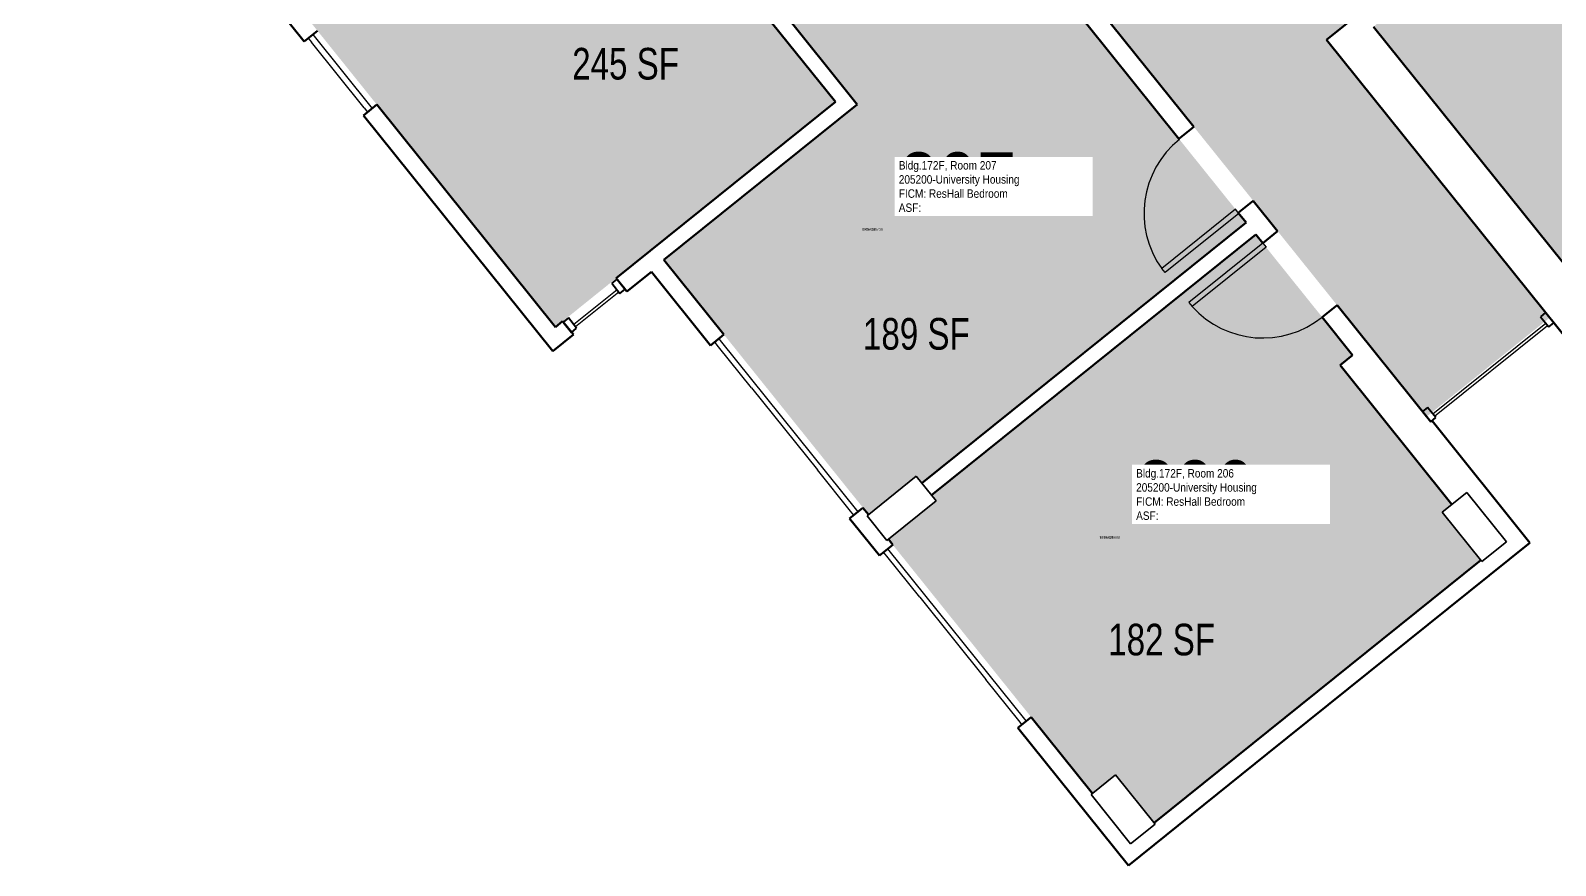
# Model space of a CAD drawing. Header units: inches. Extents: x 69234257 to 69236626, y 27656183 to 27658523.
# Drawn here: x 69235514 to 69236093, y 27656183 to 27656500 of the extents above; entities that cross this region are included whole.
import ezdxf
from ezdxf.enums import TextEntityAlignment as Align

# ---------------------------------------------------------------- set-up
doc = ezdxf.new("R2010")
doc.units = ezdxf.units.IN
doc.header["$LTSCALE"] = 100
doc.header["$MEASUREMENT"] = 0
for name, color, linetype in [('A-COLS', 5, 'CONTINUOUS'), ('A-DOOR', 2, 'CONTINUOUS'), ('A-GLAZ', 1, 'CONTINUOUS'), ('A-IDEN-RNUM', 7, 'CONTINUOUS'), ('A-IDEN-SNUM', 4, 'CONTINUOUS'), ('A-IDEN-VNUM', 4, 'CONTINUOUS'), ('A-WALL', 5, 'CONTINUOUS'), ('AREA-TEXT', 3, 'CONTINUOUS'), ('Rooms-Category-Color', 7, 'CONTINUOUS'), ('Rooms-College-Color', 7, 'CONTINUOUS'), ('Rooms-Department-Color', 7, 'CONTINUOUS'), ('Rooms-Division-Color', 7, 'CONTINUOUS'), ('Rooms-Information', 7, 'CONTINUOUS')]:
    doc.layers.add(name, color=color, linetype=linetype)
doc.styles.add('CP_AREA', font='arial.ttf', dxfattribs={"height": 15})
doc.styles.add('CP_ROOMSNUMBER', font='arial.ttf', dxfattribs={"height": 1})
doc.styles.add('CP_ROOMVNUMBER', font='arial.ttf', dxfattribs={"width": 0.85, "height": 0.075})

msp = doc.modelspace()

# ---------------------------------------------------------------- hatches: boundary and pattern name
at = {"layer": 'Rooms-Category-Color', "true_color": 0xadadad}
msp.add_hatch(color=253, dxfattribs=at).paths.add_polyline_path([(69236043.95, 27656353.72), (69236090.67, 27656391.26), (69236005.96, 27656496.7), (69236017.41, 27656505.89), (69236246.84, 27656690.23), (69236258.29, 27656699.43), (69236343, 27656594), (69236387.68, 27656629.9), (69236389.77, 27656631.58), (69236372.31, 27656653.31), (69236366.84, 27656660.13), (69236327.77, 27656708.76), (69236325.1, 27656712.07), (69236325.07, 27656712.12), (69236230.57, 27656829.73), (69236132.15, 27656952.22), (69236034.52, 27657073.73), (69235969.07, 27657155.2), (69235922.29, 27657117.62), (69235925.68, 27657113.4), (69235968.17, 27657060.52), (69235970.15, 27657058.06), (69236102.97, 27656892.74), (69236220.71, 27656746.21), (69236135.93, 27656678.09), (69236053.5, 27656611.86), (69235968.43, 27656543.51), (69235893.63, 27656636.6), (69235850.69, 27656690.04), (69235716.93, 27656856.53), (69235697.36, 27656880.89), (69235657.64, 27656930.31), (69235657.29, 27656930.75), (69235655.65, 27656932.8), (69235641.2, 27656950.77), (69235635.21, 27656958.23), (69235633.18, 27656960.76), (69235511.94, 27657111.65), (69235511.9, 27657111.7), (69235510.26, 27657113.75), (69235502.23, 27657123.75), (69235485.01, 27657145.17), (69235482.74, 27657148), (69235482.7, 27657148.05), (69235430.75, 27657212.7), (69235421.08, 27657224.74), (69235410.36, 27657216.12), (69235383.34, 27657194.41), (69235374.31, 27657187.16), (69235379.16, 27657181.11), (69235447.83, 27657095.66), (69235492.73, 27657039.77), (69235590.36, 27656918.26), (69235673.74, 27656814.48), (69235786.83, 27656673.73), (69235869.39, 27656570.97), (69235982.96, 27656429.63), (69236021.53, 27656381.63)])
at = {"layer": 'Rooms-Category-Color', "true_color": 0x728ef3}
for points in [[(69236249.58, 27656683.13), (69236023.75, 27656501.69), (69236137.35, 27656360.3), (69236363.18, 27656541.74)], [(69235748.19, 27656415.78), (69235750.77, 27656417.86), (69235819.57, 27656473.13), (69235789.5, 27656510.55), (69235861.9, 27656568.72), (69235783.02, 27656666.89), (69235659.9, 27656567.97), (69235661.7, 27656565.73), (69235642.99, 27656550.7), (69235641.19, 27656552.94), (69235604.31, 27656523.31), (69235713.25, 27656387.71), (69235720.71, 27656393.7), (69235735.76, 27656405.8)], [(69235827.83, 27656472.23), (69235754.4, 27656413.24), (69235832.11, 27656316.52), (69235850.23, 27656331.09), (69235852.34, 27656328.46), (69235975.46, 27656427.38), (69235865.58, 27656564.14), (69235797.76, 27656509.65)], [(69236064.5, 27656299.2), (69236049.86, 27656317.42), (69236053.56, 27656320.4), (69236033.52, 27656345.34), (69236011.1, 27656373.25), (69236015.87, 27656377.08), (69235979.14, 27656422.8), (69235856.02, 27656323.88), (69235857.75, 27656321.73), (69235839.62, 27656307.17), (69235917.09, 27656210.75), (69235925.91, 27656217.83), (69235940.55, 27656199.61)]]:
    msp.add_hatch(color=171, dxfattribs=at).paths.add_polyline_path(points)
at = {"layer": 'Rooms-College-Color', "true_color": 0xadadad}
for points in [[(69236043.95, 27656353.72), (69236090.67, 27656391.26), (69236005.96, 27656496.7), (69236017.41, 27656505.89), (69236246.84, 27656690.23), (69236258.29, 27656699.43), (69236343, 27656594), (69236387.68, 27656629.9), (69236389.77, 27656631.58), (69236372.31, 27656653.31), (69236366.84, 27656660.13), (69236327.77, 27656708.76), (69236325.1, 27656712.07), (69236325.07, 27656712.12), (69236230.57, 27656829.73), (69236132.15, 27656952.22), (69236034.52, 27657073.73), (69235969.07, 27657155.2), (69235922.29, 27657117.62), (69235925.68, 27657113.4), (69235968.17, 27657060.52), (69235970.15, 27657058.06), (69236102.97, 27656892.74), (69236220.71, 27656746.21), (69236135.93, 27656678.09), (69236053.5, 27656611.86), (69235968.43, 27656543.51), (69235893.63, 27656636.6), (69235850.69, 27656690.04), (69235716.93, 27656856.53), (69235697.36, 27656880.89), (69235657.64, 27656930.31), (69235657.29, 27656930.75), (69235655.65, 27656932.8), (69235641.2, 27656950.77), (69235635.21, 27656958.23), (69235633.18, 27656960.76), (69235511.94, 27657111.65), (69235511.9, 27657111.7), (69235510.26, 27657113.75), (69235502.23, 27657123.75), (69235485.01, 27657145.17), (69235482.74, 27657148), (69235482.7, 27657148.05), (69235430.75, 27657212.7), (69235421.08, 27657224.74), (69235410.36, 27657216.12), (69235383.34, 27657194.41), (69235374.31, 27657187.16), (69235379.16, 27657181.11), (69235447.83, 27657095.66), (69235492.73, 27657039.77), (69235590.36, 27656918.26), (69235673.74, 27656814.48), (69235786.83, 27656673.73), (69235869.39, 27656570.97), (69235982.96, 27656429.63), (69236021.53, 27656381.63)], [(69236249.58, 27656683.13), (69236023.75, 27656501.69), (69236137.35, 27656360.3), (69236363.18, 27656541.74)], [(69235748.19, 27656415.78), (69235750.77, 27656417.86), (69235819.57, 27656473.13), (69235789.5, 27656510.55), (69235861.9, 27656568.72), (69235783.02, 27656666.89), (69235659.9, 27656567.97), (69235661.7, 27656565.73), (69235642.99, 27656550.7), (69235641.19, 27656552.94), (69235604.31, 27656523.31), (69235713.25, 27656387.71), (69235720.71, 27656393.7), (69235735.76, 27656405.8)], [(69235827.83, 27656472.23), (69235754.4, 27656413.24), (69235832.11, 27656316.52), (69235850.23, 27656331.09), (69235852.34, 27656328.46), (69235975.46, 27656427.38), (69235865.58, 27656564.14), (69235797.76, 27656509.65)], [(69236064.5, 27656299.2), (69236049.86, 27656317.42), (69236053.56, 27656320.4), (69236033.52, 27656345.34), (69236011.1, 27656373.25), (69236015.87, 27656377.08), (69235979.14, 27656422.8), (69235856.02, 27656323.88), (69235857.75, 27656321.73), (69235839.62, 27656307.17), (69235917.09, 27656210.75), (69235925.91, 27656217.83), (69235940.55, 27656199.61)]]:
    msp.add_hatch(color=253, dxfattribs=at).paths.add_polyline_path(points)
at = {"layer": 'Rooms-Department-Color', "true_color": 0xacacac}
msp.add_hatch(color=253, dxfattribs=at).paths.add_polyline_path([(69236043.95, 27656353.72), (69236090.67, 27656391.26), (69236005.96, 27656496.7), (69236017.41, 27656505.89), (69236246.84, 27656690.23), (69236258.29, 27656699.43), (69236343, 27656594), (69236387.68, 27656629.9), (69236389.77, 27656631.58), (69236372.31, 27656653.31), (69236366.84, 27656660.13), (69236327.77, 27656708.76), (69236325.1, 27656712.07), (69236325.07, 27656712.12), (69236230.57, 27656829.73), (69236132.15, 27656952.22), (69236034.52, 27657073.73), (69235969.07, 27657155.2), (69235922.29, 27657117.62), (69235925.68, 27657113.4), (69235968.17, 27657060.52), (69235970.15, 27657058.06), (69236102.97, 27656892.74), (69236220.71, 27656746.21), (69236135.93, 27656678.09), (69236053.5, 27656611.86), (69235968.43, 27656543.51), (69235893.63, 27656636.6), (69235850.69, 27656690.04), (69235716.93, 27656856.53), (69235697.36, 27656880.89), (69235657.64, 27656930.31), (69235657.29, 27656930.75), (69235655.65, 27656932.8), (69235641.2, 27656950.77), (69235635.21, 27656958.23), (69235633.18, 27656960.76), (69235511.94, 27657111.65), (69235511.9, 27657111.7), (69235510.26, 27657113.75), (69235502.23, 27657123.75), (69235485.01, 27657145.17), (69235482.74, 27657148), (69235482.7, 27657148.05), (69235430.75, 27657212.7), (69235421.08, 27657224.74), (69235410.36, 27657216.12), (69235383.34, 27657194.41), (69235374.31, 27657187.16), (69235379.16, 27657181.11), (69235447.83, 27657095.66), (69235492.73, 27657039.77), (69235590.36, 27656918.26), (69235673.74, 27656814.48), (69235786.83, 27656673.73), (69235869.39, 27656570.97), (69235982.96, 27656429.63), (69236021.53, 27656381.63)])
at = {"layer": 'Rooms-Department-Color', "true_color": 0x604aed}
for points in [[(69236249.58, 27656683.13), (69236023.75, 27656501.69), (69236137.35, 27656360.3), (69236363.18, 27656541.74)], [(69235748.19, 27656415.78), (69235750.77, 27656417.86), (69235819.57, 27656473.13), (69235789.5, 27656510.55), (69235861.9, 27656568.72), (69235783.02, 27656666.89), (69235659.9, 27656567.97), (69235661.7, 27656565.73), (69235642.99, 27656550.7), (69235641.19, 27656552.94), (69235604.31, 27656523.31), (69235713.25, 27656387.71), (69235720.71, 27656393.7), (69235735.76, 27656405.8)], [(69235827.83, 27656472.23), (69235754.4, 27656413.24), (69235832.11, 27656316.52), (69235850.23, 27656331.09), (69235852.34, 27656328.46), (69235975.46, 27656427.38), (69235865.58, 27656564.14), (69235797.76, 27656509.65)], [(69236064.5, 27656299.2), (69236049.86, 27656317.42), (69236053.56, 27656320.4), (69236033.52, 27656345.34), (69236011.1, 27656373.25), (69236015.87, 27656377.08), (69235979.14, 27656422.8), (69235856.02, 27656323.88), (69235857.75, 27656321.73), (69235839.62, 27656307.17), (69235917.09, 27656210.75), (69235925.91, 27656217.83), (69235940.55, 27656199.61)]]:
    msp.add_hatch(color=173, dxfattribs=at).paths.add_polyline_path(points)
at = {"layer": 'Rooms-Division-Color', "true_color": 0xadadad}
msp.add_hatch(color=253, dxfattribs=at).paths.add_polyline_path([(69236043.95, 27656353.72), (69236090.67, 27656391.26), (69236005.96, 27656496.7), (69236017.41, 27656505.89), (69236246.84, 27656690.23), (69236258.29, 27656699.43), (69236343, 27656594), (69236387.68, 27656629.9), (69236389.77, 27656631.58), (69236372.31, 27656653.31), (69236366.84, 27656660.13), (69236327.77, 27656708.76), (69236325.1, 27656712.07), (69236325.07, 27656712.12), (69236230.57, 27656829.73), (69236132.15, 27656952.22), (69236034.52, 27657073.73), (69235969.07, 27657155.2), (69235922.29, 27657117.62), (69235925.68, 27657113.4), (69235968.17, 27657060.52), (69235970.15, 27657058.06), (69236102.97, 27656892.74), (69236220.71, 27656746.21), (69236135.93, 27656678.09), (69236053.5, 27656611.86), (69235968.43, 27656543.51), (69235893.63, 27656636.6), (69235850.69, 27656690.04), (69235716.93, 27656856.53), (69235697.36, 27656880.89), (69235657.64, 27656930.31), (69235657.29, 27656930.75), (69235655.65, 27656932.8), (69235641.2, 27656950.77), (69235635.21, 27656958.23), (69235633.18, 27656960.76), (69235511.94, 27657111.65), (69235511.9, 27657111.7), (69235510.26, 27657113.75), (69235502.23, 27657123.75), (69235485.01, 27657145.17), (69235482.74, 27657148), (69235482.7, 27657148.05), (69235430.75, 27657212.7), (69235421.08, 27657224.74), (69235410.36, 27657216.12), (69235383.34, 27657194.41), (69235374.31, 27657187.16), (69235379.16, 27657181.11), (69235447.83, 27657095.66), (69235492.73, 27657039.77), (69235590.36, 27656918.26), (69235673.74, 27656814.48), (69235786.83, 27656673.73), (69235869.39, 27656570.97), (69235982.96, 27656429.63), (69236021.53, 27656381.63)])
at = {"layer": 'Rooms-Division-Color', "true_color": 0x604aed}
for points in [[(69236249.58, 27656683.13), (69236023.75, 27656501.69), (69236137.35, 27656360.3), (69236363.18, 27656541.74)], [(69235748.19, 27656415.78), (69235750.77, 27656417.86), (69235819.57, 27656473.13), (69235789.5, 27656510.55), (69235861.9, 27656568.72), (69235783.02, 27656666.89), (69235659.9, 27656567.97), (69235661.7, 27656565.73), (69235642.99, 27656550.7), (69235641.19, 27656552.94), (69235604.31, 27656523.31), (69235713.25, 27656387.71), (69235720.71, 27656393.7), (69235735.76, 27656405.8)], [(69235827.83, 27656472.23), (69235754.4, 27656413.24), (69235832.11, 27656316.52), (69235850.23, 27656331.09), (69235852.34, 27656328.46), (69235975.46, 27656427.38), (69235865.58, 27656564.14), (69235797.76, 27656509.65)], [(69236064.5, 27656299.2), (69236049.86, 27656317.42), (69236053.56, 27656320.4), (69236033.52, 27656345.34), (69236011.1, 27656373.25), (69236015.87, 27656377.08), (69235979.14, 27656422.8), (69235856.02, 27656323.88), (69235857.75, 27656321.73), (69235839.62, 27656307.17), (69235917.09, 27656210.75), (69235925.91, 27656217.83), (69235940.55, 27656199.61)]]:
    msp.add_hatch(color=173, dxfattribs=at).paths.add_polyline_path(points)

# ---------------------------------------------------------------- linework, layer by layer
at = {"layer": 'A-COLS', "lineweight": 35}
for p, q in [((69235831.52, 27656316.05), (69235850.23, 27656331.09)), ((69235850.23, 27656331.09), (69235857.75, 27656321.73)), ((69236049.86, 27656317.42), (69236059.21, 27656324.94)), ((69236059.21, 27656324.94), (69236074.25, 27656306.23)), ((69235857.75, 27656321.73), (69235839.04, 27656306.7)), ((69235839.04, 27656306.7), (69235831.52, 27656316.05)), ((69236064.89, 27656298.71), (69236049.86, 27656317.42)), ((69236074.25, 27656306.23), (69236064.89, 27656298.71)), ((69235916.56, 27656210.32), (69235925.91, 27656217.83)), ((69235925.91, 27656217.83), (69235940.94, 27656199.12)), ((69235931.59, 27656191.61), (69235916.56, 27656210.32)), ((69235940.94, 27656199.12), (69235931.59, 27656191.61))]:
    msp.add_line(p, q, dxfattribs=at)
at = {"layer": 'A-DOOR'}
for p, q in [((69235971.4, 27656432.43), (69235943.38, 27656409.92)), ((69235972.66, 27656430.87), (69235944.64, 27656408.36)), ((69235972.66, 27656430.87), (69235971.4, 27656432.43)), ((69235981.74, 27656419.57), (69235953.72, 27656397.06)), ((69235982.99, 27656418.01), (69235954.97, 27656395.5)), ((69235981.74, 27656419.57), (69235982.99, 27656418.01)), ((69235944.64, 27656408.36), (69235943.38, 27656409.92)), ((69235953.72, 27656397.06), (69235954.97, 27656395.5))]:
    msp.add_line(p, q, dxfattribs=at)
at = {"layer": 'A-DOOR', "lineweight": 25}
for centre, start, end in [((69235972.66, 27656430.87), 128.78062, 215.59588), ((69235981.74, 27656419.57), 221.96536, 308.78062)]:
    msp.add_arc(centre, 36, start, end, dxfattribs=at)
at = {"layer": 'A-GLAZ'}
for p, q in [((69235621.13, 27656498.78), (69235643.68, 27656470.71)), ((69235619.37, 27656497.38), (69235620.62, 27656495.82)), ((69235640.67, 27656470.86), (69235620.62, 27656495.82)), ((69235640.67, 27656470.86), (69235641.93, 27656469.3)), ((69235736.62, 27656401.84), (69235720.2, 27656388.64)), ((69235720.83, 27656387.87), (69235737.25, 27656401.06)), ((69235737.25, 27656401.06), (69235736.62, 27656401.84)), ((69235720.2, 27656388.64), (69235720.83, 27656387.87)), ((69236089.19, 27656389.11), (69236046.37, 27656354.7)), ((69236046.99, 27656353.92), (69236089.82, 27656388.33)), ((69236089.82, 27656388.33), (69236089.19, 27656389.11)), ((69235775.12, 27656380.26), (69235773.87, 27656381.82)), ((69235775.43, 27656383.07), (69235775.76, 27656382.67)), ((69235775.76, 27656382.67), (69235828.04, 27656317.59)), ((69235787.65, 27656364.67), (69235775.12, 27656380.26)), ((69235787.65, 27656364.67), (69235812.7, 27656333.49)), ((69236046.37, 27656354.7), (69236046.99, 27656353.92)), ((69235825.23, 27656317.9), (69235812.7, 27656333.49)), ((69235826.48, 27656316.34), (69235825.23, 27656317.9)), ((69235839.01, 27656300.75), (69235837.76, 27656302.3)), ((69235851.54, 27656285.15), (69235839.01, 27656300.75)), ((69235839.32, 27656303.56), (69235891.76, 27656238.28)), ((69235851.54, 27656285.15), (69235876.59, 27656253.97)), ((69235889.12, 27656238.38), (69235876.59, 27656253.97)), ((69235890.37, 27656236.82), (69235889.12, 27656238.38)), ((69235891.76, 27656238.28), (69235891.93, 27656238.08))]:
    msp.add_line(p, q, dxfattribs=at)
at = {"layer": 'A-GLAZ', "lineweight": 40}
for p, q in [((69235736.53, 27656405.94), (69235734.59, 27656404.37)), ((69235739.67, 27656402.04), (69235736.53, 27656405.94)), ((69235734.59, 27656404.37), (69235737.72, 27656400.47)), ((69235737.72, 27656400.47), (69235739.67, 27656402.04)), ((69236044.33, 27656357.23), (69236042.38, 27656355.67)), ((69236042.38, 27656355.67), (69236045.51, 27656351.77)), ((69236047.46, 27656353.34), (69236044.33, 27656357.23)), ((69236045.51, 27656351.77), (69236047.46, 27656353.34))]:
    msp.add_line(p, q, dxfattribs=at)
at = {"layer": 'A-GLAZ', "lineweight": 40, "extrusion": (0, 0, -1)}
for p, q in [((69235718.17, 27656391.18), (69235716.22, 27656389.61)), ((69235716.22, 27656389.61), (69235719.35, 27656385.71)), ((69235721.3, 27656387.28), (69235718.17, 27656391.18)), ((69236089.11, 27656393.21), (69236087.16, 27656391.64)), ((69236087.16, 27656391.64), (69236090.29, 27656387.75)), ((69236092.24, 27656389.31), (69236089.11, 27656393.21)), ((69236090.29, 27656387.75), (69236092.24, 27656389.31)), ((69235719.35, 27656385.71), (69235721.3, 27656387.28))]:
    msp.add_line(p, q, dxfattribs=at)
at = {"layer": 'A-WALL', "lineweight": 50}
for p, q in [((69235955.57, 27656463.71), (69235814, 27656639.91)), ((69236095.85, 27656568.92), (69236005.96, 27656496.7)), ((69235865.58, 27656564.14), (69235949.92, 27656459.17)), ((69235595.17, 27656524.3), (69235617.81, 27656496.12)), ((69235789.5, 27656510.55), (69235819.57, 27656473.13)), ((69235827.83, 27656472.23), (69235797.76, 27656509.65)), ((69235617.81, 27656496.12), (69235622.88, 27656500.19)), ((69236137.35, 27656360.3), (69236023.75, 27656501.69)), ((69236005.96, 27656496.7), (69236129.43, 27656343.03)), ((69235645.43, 27656472.12), (69235640.37, 27656468.05)), ((69235713.25, 27656387.71), (69235645.43, 27656472.12)), ((69235819.57, 27656473.13), (69235736.3, 27656406.23)), ((69235754.4, 27656413.24), (69235827.83, 27656472.23)), ((69235640.37, 27656468.05), (69235712.26, 27656378.57)), ((69235949.92, 27656459.17), (69235955.57, 27656463.71)), ((69235978.12, 27656435.65), (69235972.47, 27656431.11)), ((69235987.39, 27656424.11), (69235978.12, 27656435.65)), ((69235972.47, 27656431.11), (69235975.46, 27656427.38)), ((69235975.46, 27656427.38), (69235852.34, 27656328.46)), ((69235856.02, 27656323.88), (69235979.14, 27656422.8)), ((69235979.14, 27656422.8), (69235981.74, 27656419.57)), ((69235981.74, 27656419.57), (69235987.39, 27656424.11)), ((69235777.22, 27656384.83), (69235754.4, 27656413.24)), ((69235736.3, 27656406.23), (69235740.37, 27656401.16)), ((69235740.37, 27656401.16), (69235749.73, 27656408.68)), ((69235749.73, 27656408.68), (69235772.16, 27656380.76)), ((69236009.94, 27656396.05), (69236004.29, 27656391.51)), ((69236045.51, 27656351.77), (69236009.94, 27656396.05)), ((69235715.98, 27656389.9), (69235713.25, 27656387.71)), ((69235720.05, 27656384.84), (69235715.98, 27656389.9)), ((69236004.29, 27656391.51), (69236015.87, 27656377.08)), ((69235712.26, 27656378.57), (69235720.05, 27656384.84)), ((69235772.16, 27656380.76), (69235777.22, 27656384.83)), ((69236015.87, 27656377.08), (69236011.1, 27656373.25)), ((69236011.1, 27656373.25), (69236053.56, 27656320.4)), ((69236083.19, 27656305.88), (69236046, 27656352.16)), ((69235829.99, 27656319.16), (69235824.93, 27656315.08)), ((69235832.11, 27656316.52), (69235829.99, 27656319.16)), ((69235824.93, 27656315.08), (69235836.2, 27656301.05)), ((69235841.27, 27656305.12), (69235839.62, 27656307.17)), ((69235836.2, 27656301.05), (69235841.27, 27656305.12)), ((69235983.41, 27656225.71), (69236083.19, 27656305.88)), ((69236064.5, 27656299.2), (69235940.55, 27656199.61)), ((69235893.88, 27656239.64), (69235888.81, 27656235.57)), ((69235917.09, 27656210.75), (69235893.88, 27656239.64)), ((69235888.81, 27656235.57), (69235930.74, 27656183.39)), ((69235930.74, 27656183.39), (69235983.41, 27656225.71))]:
    msp.add_line(p, q, dxfattribs=at)

# ---------------------------------------------------------------- texts
at = {"layer": 'A-IDEN-RNUM', "style": 'CP_ROOMSNUMBER'}
for s, p in [('0207-00', (69235829.75, 27656424.24)), ('0206-00', (69235919.85, 27656307.36))]:
    msp.add_text(s, height=1, dxfattribs=at).set_placement(p)
at = {"layer": 'A-IDEN-SNUM', "style": 'CP_ROOMSNUMBER'}
for s, p in [('172F020700', (69235829.65, 27656424.24)), ('172F020600', (69235919.76, 27656307.36))]:
    msp.add_text(s, height=1, dxfattribs=at).set_placement(p)
at = {"layer": 'A-IDEN-VNUM', "style": 'CP_ROOMVNUMBER', "width": 0.85}
for s, p in [('207', (69235865.87, 27656424.71)), ('206', (69235955.97, 27656307.83))]:
    msp.add_text(s, height=22.5, dxfattribs=at).set_placement(p, align=Align.BOTTOM_CENTER)
at = {"layer": 'AREA-TEXT', "style": 'CP_AREA', "width": 0.75}
for s, p in [('245 SF', (69235739.87, 27656493.65)), ('189 SF', (69235850.25, 27656391.14)), ('182 SF', (69235943.36, 27656275.12))]:
    msp.add_text(s, height=12, dxfattribs=at).set_placement(p, align=Align.TOP_CENTER)

# ---------------------------------------------------------------- next in the draw order: texts
at = {"layer": 'Rooms-Information', "char_height": 3.2143, "width": 72, "attachment_point": 7, "style": 'CP_ROOMVNUMBER', "bg_fill": 3, "box_fill_scale": 1.5, "bg_fill_color": 256, "bg_fill_true_color": 13158600, "bg_fill_transparency": 0}
for s, insert in [('Bldg.172F, Room 207^M^J205200-University Housing^M^JFICM: ResHall Bedroom^M^JASF: ', (69235843.58, 27656431.37)), ('Bldg.172F, Room 206^M^J205200-University Housing^M^JFICM: ResHall Bedroom^M^JASF: ', (69235933.68, 27656314.49))]:
    msp.add_mtext(s, dxfattribs=dict(at, insert=insert))

doc.saveas('drawing.dxf')
